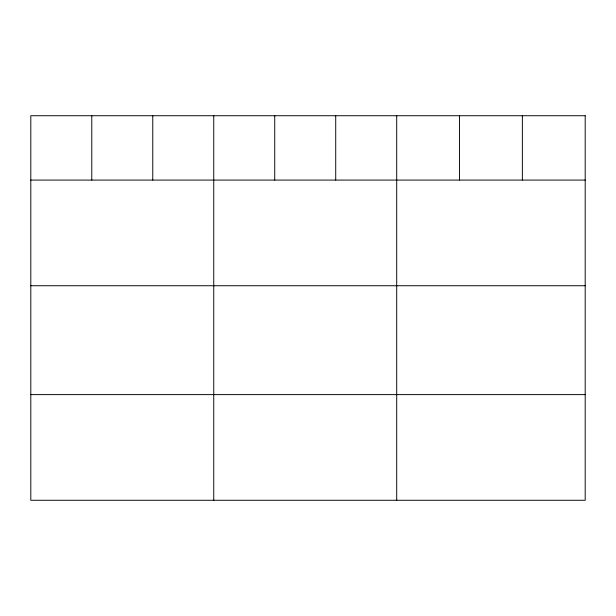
<?xml version="1.0" encoding="UTF-8"?>
<svg xmlns="http://www.w3.org/2000/svg" width="616" height="616" viewBox="0 0 616 616"><rect width="100%" height="100%" fill="white"/><g stroke="black" fill="none" stroke-linecap="round" stroke-linejoin="round"><path stroke-width="0.92" d="M30.8 180.08L585.2 180.08M30.8 285.739L585.2 285.739M30.8 394.61L585.2 394.61M522.368 115.731L522.368 180.08M459.536 115.731L459.536 180.08M396.704 115.731L396.704 500.269M335.72 115.731L335.72 180.08M274.736 115.731L274.736 180.08M213.752 115.731L213.752 500.269M152.768 115.731L152.768 180.08M91.784 115.731L91.784 180.08M585.2 115.731L30.8 115.731L30.8 500.269L585.2 500.269L585.2 115.731"/></g></svg>
